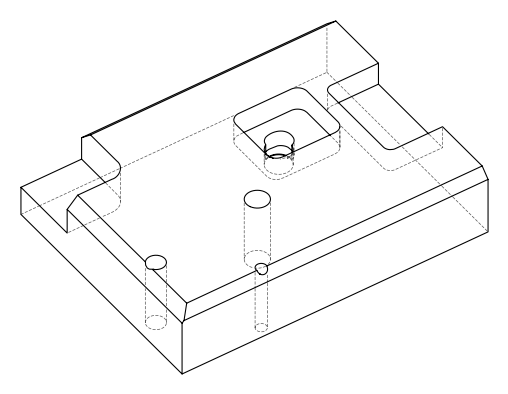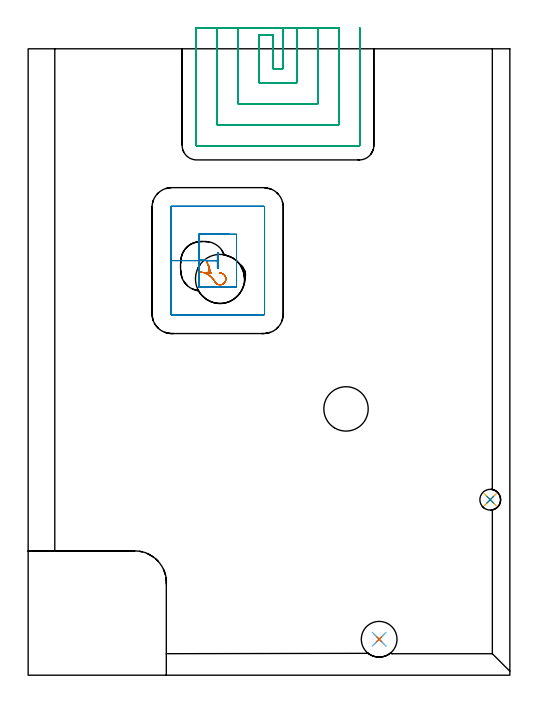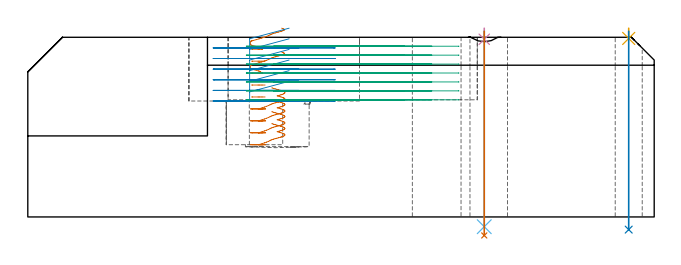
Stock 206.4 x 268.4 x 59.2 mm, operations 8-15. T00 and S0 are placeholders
(PLAN: 15 operations, 10 tool changes, 46.8 min)
(1 INDEXABLE_INSERT_DRILL_THROUGH_HOLE_FROM_SOLID | STEP1HOLE_2 | NXT0302_009 | 0.25 min | 16772 mm3)
(2 INDEXABLE_INSERT_DRILL_BLIND_HOLE_FROM_SOLID | STEP1POCKET | NXT0302_013 | 0.08 min | 12513 mm3)
(3 AREA_MILL | FG_CHAMFER_SURFACE | UGT0205_001 | 8.77 min | 14395 mm3)
(4 AREA_MILL_1 | FG_CHAMFER_SURFACE_1 | UGT0205_001 | 4.86 min | 6463 mm3)
(5 AREA_MILL_2 | FG_CHAMFER_SURFACE_2 | UGT0205_001 | 6.62 min | 7364 mm3)
(6 MILL_CORNER_NOTCH_RECTANGULAR | CORNER_NOTCH_RECTANGULAR | NXT0201_012 | Follow Part, ap 4, ae 75% | 7.28 min | 100453 mm3)
(7 MILL_CORNER_NOTCH_ROUND | CORNER_NOTCH_ROUND_CONCAVE | NXT0201_013 | Follow Part, ap 2.5, ae 75% | 1.71 min | 3898 mm3)
(8 MILL_OPEN_POCKET | POCKET_OPEN | NXT0201_012 | Follow Part, ap 4, ae 75% | 1.04 min | 2656 mm3)
(9 MILL_RECTANGULAR_POCKET | POCKET_RECTANGULAR_STRAIGHT | NXT0201_012 | Follow Part, ap 4, ae 75% | 4.23 min | 61319 mm3)
(10 MILL_SLOT | SLOT_PARTIAL_RECTANGULAR | NXT0201_011 | Follow Part, ap 3, ae 75% | 11.1 min | 80185 mm3)
(11 SPOT_DRILL | STEP1HOLE | NXT0321_9005460120000 | 0.03 min | 3 mm3)
(12 SPOT_DRILL_1 | STEP1HOLE_1 | NXT0321_9005460120000 | 0.03 min | 3 mm3)
(13 DRILL_THROUGH_HOLE_INTO_CENTER | STEP1HOLE | NXT0301_065 | 0.26 min | 4113 mm3)
(14 DRILL_TO_ENLARGE_THROUGH_HOLE | STEP1HOLE | UGT0301_283 | 0.27 min | 6757 mm3)
(15 DRILL_THROUGH_HOLE_INTO_CENTER_1 | STEP1HOLE_1 | UGT0301_205 | 0.26 min | 3641 mm3)
(TOOL NXT0302_009 | Index. Insert Drill 19mm [880-D1900L25-05] | D19 PA176 FL95 Z2)
(TOOL NXT0302_013 | Index. Insert Drill 21mm [880-D2100L25-05] | D21 PA176 FL105 Z2)
(TOOL UGT0205_001 | Chamfer Mill 20 x 3 x 45 deg. | D20 FL50 Z2)
(TOOL NXT0201_012 | ENDMILL 16mm [2P460-1600-NA 1630] | D16 FL38 Z6)
(TOOL NXT0201_013 | ENDMILL 10mm | D10 FL30 Z4)
(TOOL NXT0201_011 | ENDMILL 12mm [2P460-1200-NA 1630] | D12 FL38 Z6)
(TOOL NXT0321_9005460120000 | NC Spot Drill, 142deg, 12mm, Carbide, Uncoated | D12 PA142 FL30 Z2)
(TOOL NXT0301_065 | Carbide Drill 9.4mm [860.1-0940-075A1-MM 2214] | D9.4 PA140 FL98 Z2)
(TOOL UGT0301_283 | Twist Drill 15.3 mm | D15.3 PA118 FL120 Z2)
(TOOL UGT0301_205 | Twist Drill 8.9 mm | D8.9 PA118 FL78 Z2)
(OP 8 MILL_OPEN_POCKET)
G17 G21 G94 G90
T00 M6
G54
G17 G0 G90 X83.631 Y167.744 S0 M3
G43 Z69.2 H1
Z62.2
G94 G1 X84.018 Y168.069 Z62.065 F250.
X84.352 Y168.507 Z61.917
X84.582 Y169.008 Z61.769
X84.633 Y169.226 Z61.709
X84.582 Y169.008 Z61.649
X84.352 Y168.507 Z61.502
X84.018 Y168.069 Z61.354
X83.596 Y167.714 Z61.207
X83.4 Y167.607 Z61.147
X83.204 Y167.499 Z61.087
X82.648 Y167.33 Z60.931
X82.068 Y167.293 Z60.775
X81.495 Y167.391 Z60.62
X80.96 Y167.618 Z60.464
X80.491 Y167.961 Z60.308
X80.114 Y168.404 Z60.152
X80.007 Y168.6 Z60.092
X79.815 Y168.951 Z59.985
X79.255 Y169.749 Z59.724
X78.603 Y170.473 Z59.463
X77.867 Y171.113 Z59.202
X77.06 Y171.658 Z58.941
X76.192 Y172.102 Z58.679
X75.276 Y172.436 Z58.418
X74.327 Y172.657 Z58.157
X73.929 Y172.704 Z58.05
X73.82 Y172.717 Z58.02
X73.625 Y172.819 Z57.961
X73.478 Y172.984 Z57.902
X73.4 Y173.19 Z57.843
Y177.31 Z56.739
X73.491 Y177.536 Z56.674
X73.664 Y177.709 Z56.608
X73.89 Y177.8 Z56.543
X76.01 Z55.975
X76.25 Y177.7 Z55.905
X76.426 Y177.509 Z55.836
X76.601 Y177.03 Z55.699
X76.858 Y176.48 Z55.536
X77.156 Y175.951 Z55.374
X77.383 Y175.621 Z55.267
X77.168 Y175.474
X76.464 Y177.406
G3 X75.9 Y177.8 R0.6
G1 X74.
G3 X73.703 Y177.721 R0.6
G0 X78.197 Y172.656 Z51.333
G1 X77.168 Y175.474
X76.464 Y177.406
G3 X75.9 Y177.8 R0.6
G1 X74.
G3 X73.703 Y177.721 R0.6
G0 Z69.2
X83.631 Y167.744
Z54.333
G1 X84.018 Y168.069 Z54.198
X84.352 Y168.507 Z54.05
X84.582 Y169.008 Z53.903
X84.633 Y169.226 Z53.843
X84.582 Y169.008 Z53.783
X84.352 Y168.507 Z53.635
X84.018 Y168.069 Z53.488
X83.596 Y167.714 Z53.34
X83.4 Y167.607 Z53.28
X83.204 Y167.499 Z53.22
X82.648 Y167.33 Z53.064
X82.068 Y167.293 Z52.909
X81.495 Y167.391 Z52.753
X80.96 Y167.618 Z52.597
X80.491 Y167.961 Z52.441
X80.114 Y168.404 Z52.286
X80.007 Y168.6 Z52.226
X79.815 Y168.951 Z52.119
X79.255 Y169.749 Z51.857
X78.603 Y170.473 Z51.596
X77.867 Y171.113 Z51.335
X77.06 Y171.658 Z51.074
X76.192 Y172.102 Z50.813
X75.276 Y172.436 Z50.552
X74.327 Y172.657 Z50.29
X73.929 Y172.704 Z50.183
X73.82 Y172.717 Z50.154
X73.625 Y172.819 Z50.095
X73.478 Y172.984 Z50.036
X73.4 Y173.19 Z49.976
Y177.31 Z48.873
X73.491 Y177.536 Z48.807
X73.664 Y177.709 Z48.742
X73.89 Y177.8 Z48.676
X76.01 Z48.108
X76.25 Y177.7 Z48.039
X76.426 Y177.509 Z47.969
X76.601 Y177.03 Z47.832
X76.858 Y176.48 Z47.67
X77.156 Y175.951 Z47.507
X77.383 Y175.621 Z47.4
X77.168 Y175.474
X76.464 Y177.406
G3 X75.9 Y177.8 R0.6
G1 X74.
G3 X73.703 Y177.721 R0.6
G0 Z69.2
X78.197 Y172.656
Z43.467
G1 X77.168 Y175.474
X76.464 Y177.406
G3 X75.9 Y177.8 R0.6
G1 X74.
G3 X73.703 Y177.721 R0.6
G0 X78.197 Y172.656 Z39.533
G1 X77.168 Y175.474
X76.464 Y177.406
G3 X75.9 Y177.8 R0.6
G1 X74.
G3 X73.703 Y177.721 R0.6
G0 Z69.2
X80.442 Y168.02
Z42.533
G1 X80.491 Y167.961 Z42.513
X80.96 Y167.618 Z42.357
X81.495 Y167.391 Z42.201
X82.068 Y167.293 Z42.046
X82.648 Y167.33 Z41.89
X83.204 Y167.499 Z41.734
X83.4 Y167.607 Z41.674
X83.596 Y167.714 Z41.614
X84.039 Y168.091 Z41.459
X84.382 Y168.56 Z41.303
X84.609 Y169.095 Z41.147
X84.707 Y169.668 Z40.992
X84.67 Y170.248 Z40.836
X84.501 Y170.804 Z40.68
X84.393 Y171. Z40.62
X84.286 Y171.196 Z40.56
X83.893 Y171.653 Z40.399
X83.403 Y172.003 Z40.238
X82.844 Y172.226 Z40.076
X82.174 Y172.355 Z39.893
X82.844 Y172.226 Z39.71
X83.403 Y172.003 Z39.549
X83.893 Y171.653 Z39.388
X84.286 Y171.196 Z39.226
X84.393 Y171. Z39.166
X84.501 Y170.804 Z39.106
X84.67 Y170.248 Z38.951
X84.707 Y169.668 Z38.795
X84.609 Y169.095 Z38.639
X84.382 Y168.56 Z38.483
X84.039 Y168.091 Z38.328
X83.596 Y167.714 Z38.172
X83.4 Y167.607 Z38.112
X83.204 Y167.499 Z38.052
X82.648 Y167.33 Z37.896
X82.068 Y167.293 Z37.741
X81.495 Y167.391 Z37.585
X80.96 Y167.618 Z37.429
X80.491 Y167.961 Z37.274
X80.114 Y168.404 Z37.118
X80.007 Y168.6 Z37.058
X79.815 Y168.951 Z36.951
X79.284 Y169.712 Z36.702
X78.669 Y170.407 Z36.453
X77.977 Y171.027 Z36.205
X77.219 Y171.562 Z35.956
X76.404 Y172.005 Z35.707
X76.034 Y172.158 Z35.6
X76.15 Y172.441
X78.371 Y172.178 F500.
X76.464 Y177.406
G3 X75.9 Y177.8 R0.6
G1 X74.
G3 X73.4 Y177.2 R0.6
G1 Y173.3
G3 X73.929 Y172.704 R0.6
G1 X76.15 Y172.441
X77.143 Y172.324
X77.496 Y175.303 F250.
G0 Z69.2
X80.442 Y168.02
Z38.6
G1 X80.491 Y167.961 Z38.579
X80.96 Y167.618 Z38.424
X81.495 Y167.391 Z38.268
X82.068 Y167.293 Z38.112
X82.648 Y167.33 Z37.957
X83.204 Y167.499 Z37.801
X83.4 Y167.607 Z37.741
X83.596 Y167.714 Z37.681
X84.039 Y168.091 Z37.525
X84.382 Y168.56 Z37.37
X84.609 Y169.095 Z37.214
X84.707 Y169.668 Z37.058
X84.67 Y170.248 Z36.902
X84.501 Y170.804 Z36.747
X84.393 Y171. Z36.687
X84.286 Y171.196 Z36.627
X83.893 Y171.653 Z36.466
X83.403 Y172.003 Z36.304
X82.844 Y172.226 Z36.143
X82.174 Y172.355 Z35.96
X82.844 Y172.226 Z35.777
X83.403 Y172.003 Z35.616
X83.893 Y171.653 Z35.454
X84.286 Y171.196 Z35.293
X84.393 Y171. Z35.233
X84.501 Y170.804 Z35.173
X84.67 Y170.248 Z35.017
X84.707 Y169.668 Z34.862
X84.609 Y169.095 Z34.706
X84.382 Y168.56 Z34.55
X84.039 Y168.091 Z34.394
X83.596 Y167.714 Z34.239
X83.4 Y167.607 Z34.179
X83.204 Y167.499 Z34.119
X82.648 Y167.33 Z33.963
X82.068 Y167.293 Z33.807
X81.495 Y167.391 Z33.652
X80.96 Y167.618 Z33.496
X80.491 Y167.961 Z33.34
X80.114 Y168.404 Z33.185
X80.007 Y168.6 Z33.125
X79.815 Y168.951 Z33.017
X79.284 Y169.712 Z32.769
X78.669 Y170.407 Z32.52
X77.977 Y171.027 Z32.271
X77.219 Y171.562 Z32.023
X76.404 Y172.005 Z31.774
X76.034 Y172.158 Z31.667
X76.15 Y172.441
X78.371 Y172.178 F500.
X76.464 Y177.406
G3 X75.9 Y177.8 R0.6
G1 X74.
G3 X73.4 Y177.2 R0.6
G1 Y173.3
G3 X73.929 Y172.704 R0.6
G1 X76.15 Y172.441
X77.143 Y172.324
X77.496 Y175.303 F250.
G0 Z69.2
X80.442 Y168.02
Z34.667
G1 X80.491 Y167.961 Z34.646
X80.96 Y167.618 Z34.49
X81.495 Y167.391 Z34.335
X82.068 Y167.293 Z34.179
X82.648 Y167.33 Z34.023
X83.204 Y167.499 Z33.868
X83.4 Y167.607 Z33.808
X83.596 Y167.714 Z33.748
X84.039 Y168.091 Z33.592
X84.382 Y168.56 Z33.436
X84.609 Y169.095 Z33.281
X84.707 Y169.668 Z33.125
X84.67 Y170.248 Z32.969
X84.501 Y170.804 Z32.813
X84.393 Y171. Z32.753
X84.286 Y171.196 Z32.694
X83.893 Y171.653 Z32.532
X83.403 Y172.003 Z32.371
X82.844 Y172.226 Z32.21
X82.174 Y172.355 Z32.027
X82.844 Y172.226 Z31.844
X83.403 Y172.003 Z31.682
X83.893 Y171.653 Z31.521
X84.286 Y171.196 Z31.36
X84.393 Y171. Z31.3
X84.501 Y170.804 Z31.24
X84.67 Y170.248 Z31.084
X84.707 Y169.668 Z30.928
X84.609 Y169.095 Z30.773
X84.382 Y168.56 Z30.617
X84.039 Y168.091 Z30.461
X83.596 Y167.714 Z30.305
X83.4 Y167.607 Z30.245
X83.204 Y167.499 Z30.185
X82.648 Y167.33 Z30.03
X82.068 Y167.293 Z29.874
X81.495 Y167.391 Z29.718
X80.96 Y167.618 Z29.563
X80.491 Y167.961 Z29.407
X80.114 Y168.404 Z29.251
X80.007 Y168.6 Z29.191
X79.815 Y168.951 Z29.084
X79.284 Y169.712 Z28.835
X78.669 Y170.407 Z28.587
X77.977 Y171.027 Z28.338
X77.219 Y171.562 Z28.089
X76.404 Y172.005 Z27.841
X76.034 Y172.158 Z27.733
X76.15 Y172.441
X78.371 Y172.178 F500.
X76.464 Y177.406
G3 X75.9 Y177.8 R0.6
G1 X74.
G3 X73.4 Y177.2 R0.6
G1 Y173.3
G3 X73.929 Y172.704 R0.6
G1 X76.15 Y172.441
X77.143 Y172.324
X77.496 Y175.303 F250.
G0 Z69.2
X80.442 Y168.02
Z30.733
G1 X80.491 Y167.961 Z30.713
X80.96 Y167.618 Z30.557
X81.495 Y167.391 Z30.401
X82.068 Y167.293 Z30.246
X82.648 Y167.33 Z30.09
X83.204 Y167.499 Z29.934
X83.4 Y167.607 Z29.874
X83.596 Y167.714 Z29.814
X84.039 Y168.091 Z29.659
X84.382 Y168.56 Z29.503
X84.609 Y169.095 Z29.347
X84.707 Y169.668 Z29.192
X84.67 Y170.248 Z29.036
X84.501 Y170.804 Z28.88
X84.393 Y171. Z28.82
X84.286 Y171.196 Z28.76
X83.893 Y171.653 Z28.599
X83.403 Y172.003 Z28.438
X82.844 Y172.226 Z28.276
X82.174 Y172.355 Z28.093
X82.844 Y172.226 Z27.91
X83.403 Y172.003 Z27.749
X83.893 Y171.653 Z27.588
X84.286 Y171.196 Z27.426
X84.393 Y171. Z27.366
X84.501 Y170.804 Z27.306
X84.67 Y170.248 Z27.151
X84.707 Y169.668 Z26.995
X84.609 Y169.095 Z26.839
X84.382 Y168.56 Z26.684
X84.039 Y168.091 Z26.528
X83.596 Y167.714 Z26.372
X83.4 Y167.607 Z26.312
X83.204 Y167.499 Z26.252
X82.648 Y167.33 Z26.096
X82.068 Y167.293 Z25.941
X81.495 Y167.391 Z25.785
X80.96 Y167.618 Z25.629
X80.491 Y167.961 Z25.474
X80.114 Y168.404 Z25.318
X80.007 Y168.6 Z25.258
X79.815 Y168.951 Z25.151
X79.284 Y169.712 Z24.902
X78.669 Y170.407 Z24.653
X77.977 Y171.027 Z24.405
X77.219 Y171.562 Z24.156
X76.404 Y172.005 Z23.907
X76.034 Y172.158 Z23.8
X76.15 Y172.441
X78.371 Y172.178 F500.
X76.464 Y177.406
G3 X75.9 Y177.8 R0.6
G1 X74.
G3 X73.4 Y177.2 R0.6
G1 Y173.3
G3 X73.929 Y172.704 R0.6
G1 X76.15 Y172.441
X77.143 Y172.324
X77.496 Y175.303 F250.
G0 Z69.2
M5
M2
(OP 9 MILL_RECTANGULAR_POCKET)
G17 G21 G94 G90
T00 M6
G54
G17 G0 G90 X86.108 Y188.9 S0 M3
G43 Z69.2 H1
Z62.2
G94 G1 X73.1 Z58.714 F250.
Y177.65 Z55.7
X81.1
Y174.4 F500.
X81.3
Y180.9
X81.1
Y177.65
X76.297
G3 X75.904 Y177.809 R0.666
G2 X74.12 Y177.811 R28.959
G3 X73.892 Y177.791 R0.997
G1 X73.795 Y177.776
X73.707 Y177.733
X73.611 Y177.65
X73.1
Y166.4
X89.3
Y188.9
X73.1
Y177.65
X61.1
Y154.8
G3 X61.5 Y154.4 R0.4
G1 X100.9
G3 X101.3 Y154.8 R0.4
G1 Y200.5
G3 X100.9 Y200.9 R0.4
G1 X61.5
G3 X61.1 Y200.5 R0.4
G1 Y177.65
Y176.65
G0 X86.108 Y188.9 Z58.7
G1 X73.1 Z55.214 F250.
Y177.65 Z52.2
X81.1
Y174.4 F500.
X81.3
Y180.9
X81.1
Y177.65
X76.297
G3 X75.922 Y177.808 R0.666
G2 X75.149 Y177.796 R31.336
X74.12 Y177.811 R28.959
G3 X73.891 Y177.791 R0.996
G1 X73.795 Y177.776
X73.707 Y177.733
X73.611 Y177.65
X73.1
Y166.4
X89.3
Y188.9
X73.1
Y177.65
X61.1
Y154.8
G3 X61.5 Y154.4 R0.4
G1 X100.9
G3 X101.3 Y154.8 R0.4
G1 Y200.5
G3 X100.9 Y200.9 R0.4
G1 X61.5
G3 X61.1 Y200.5 R0.4
G1 Y177.65
Y176.65
G0 X86.108 Y188.9 Z55.2
G1 X73.1 Z51.714 F250.
Y177.65 Z48.7
X81.1
Y174.4 F500.
X81.3
Y180.9
X81.1
Y177.65
X76.296
G3 X75.921 Y177.808 R0.667
G2 X74.474 Y177.802 R31.336
X74.12 Y177.811 R29.997
G3 X73.783 Y177.762 R0.996
G1 X73.698 Y177.729
X73.618 Y177.65
X73.1
Y166.4
X89.3
Y188.9
X73.1
Y177.65
X61.1
Y154.8
G3 X61.5 Y154.4 R0.4
G1 X100.9
G3 X101.3 Y154.8 R0.4
G1 Y200.5
G3 X100.9 Y200.9 R0.4
G1 X61.5
G3 X61.1 Y200.5 R0.4
G1 Y177.65
Y176.65
G0 X86.108 Y188.9 Z51.7
G1 X73.1 Z48.214 F250.
Y177.65 Z45.2
X81.1
Y174.4 F500.
X81.3
Y180.9
X81.1
Y177.65
X76.296
X76.232 Y177.71
X76.151 Y177.745
G3 X75.913 Y177.808 R0.896
G2 X74.6 Y177.8 R30.77
X74.12 Y177.811 R29.997
G3 X73.698 Y177.729 R0.959
G1 X73.618 Y177.65
X73.1
Y166.4
X89.3
Y188.9
X73.1
Y177.65
X61.1
Y154.8
G3 X61.5 Y154.4 R0.4
G1 X100.9
G3 X101.3 Y154.8 R0.4
G1 Y200.5
G3 X100.9 Y200.9 R0.4
G1 X61.5
G3 X61.1 Y200.5 R0.4
G1 Y177.65
Y176.65
G0 X86.108 Y188.9 Z48.2
G1 X73.1 Z44.714 F250.
Y177.65 Z41.7
X81.1
Y174.4 F500.
X81.3
Y180.9
X81.1
Y177.65
X76.3
X76.259 Y177.696
X76.204 Y177.72
G3 X75.907 Y177.808 R0.96
G2 X74.6 Y177.8 R30.77
X74.12 Y177.811 R29.889
G1 X74.03 Y177.81
X73.951 Y177.811
X73.875 Y177.787
X73.702 Y177.73
X73.691 Y177.725
X73.614 Y177.65
X73.1
Y166.4
X89.3
Y188.9
X73.1
Y177.65
X61.1
Y154.8
G3 X61.5 Y154.4 R0.4
G1 X100.9
G3 X101.3 Y154.8 R0.4
G1 Y200.5
G3 X100.9 Y200.9 R0.4
G1 X61.5
G3 X61.1 Y200.5 R0.4
G1 Y177.65
Y176.65
G0 X86.108 Y188.9 Z44.7
G1 X73.1 Z41.214 F250.
Y177.65 Z38.2
X81.1
Y174.4 F500.
X81.3
Y180.9
X81.1
Y177.65
X76.299
X76.259 Y177.696
X76.204 Y177.72
X76.115 Y177.769
X76.016 Y177.788
X75.898 Y177.809
G2 X74.6 Y177.8 R29.889
X74.12 Y177.811 R29.788
G1 X74.001 Y177.809
X73.901 Y177.794
X73.695 Y177.727
X73.673 Y177.708
X73.615 Y177.65
X73.1
Y166.4
X89.3
Y188.9
X73.1
Y177.65
X61.1
Y154.8
G3 X61.5 Y154.4 R0.4
G1 X100.9
G3 X101.3 Y154.8 R0.4
G1 Y200.5
G3 X100.9 Y200.9 R0.4
G1 X61.5
G3 X61.1 Y200.5 R0.4
G1 Y177.65
Y176.65
G0 Z69.2
M5
M2
(OP 10 MILL_SLOT)
G17 G21 G94 G90
T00 M6
G54
G17 G0 G90 X109.1 Y277.4 S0 M3
G43 Z69.2 H1
Z56.257
G94 G1 Y274.4 F250.
Y259.8 F500.
X105.
Y274.4
X99.
Y253.8
X115.1
Y274.4
Y277.4 F250.
X90.
Y274.4
Y244.8 F500.
X124.1
Y274.4
Y277.4 F250.
X81.
Y274.4
Y235.8 F500.
X133.1
Y274.4
Y277.4 F250.
X72.
Y274.4
Y227. F500.
G3 X72.2 Y226.8 R0.2
G1 X141.9
G3 X142.1 Y227. R0.2
G1 Y274.4
Y277.4 F250.
G0 X109.1 Z53.314
G1 Y274.4
Y259.8 F500.
X105.
Y274.4
X99.
Y253.8
X115.1
Y274.4
Y277.4 F250.
X90.
Y274.4
Y244.8 F500.
X124.1
Y274.4
Y277.4 F250.
X81.
Y274.4
Y235.8 F500.
X133.1
Y274.4
Y277.4 F250.
X72.
Y274.4
Y227. F500.
G3 X72.2 Y226.8 R0.2
G1 X141.9
G3 X142.1 Y227. R0.2
G1 Y274.4
Y277.4 F250.
G0 X109.1 Z50.371
G1 Y274.4
Y259.8 F500.
X105.
Y274.4
X99.
Y253.8
X115.1
Y274.4
Y277.4 F250.
X90.
Y274.4
Y244.8 F500.
X124.1
Y274.4
Y277.4 F250.
X81.
Y274.4
Y235.8 F500.
X133.1
Y274.4
Y277.4 F250.
X72.
Y274.4
Y227. F500.
G3 X72.2 Y226.8 R0.2
G1 X141.9
G3 X142.1 Y227. R0.2
G1 Y274.4
Y277.4 F250.
G0 X109.1 Z47.429
G1 Y274.4
Y259.8 F500.
X105.
Y274.4
X99.
Y253.8
X115.1
Y274.4
Y277.4 F250.
X90.
Y274.4
Y244.8 F500.
X124.1
Y274.4
Y277.4 F250.
X81.
Y274.4
Y235.8 F500.
X133.1
Y274.4
Y277.4 F250.
X72.
Y274.4
Y227. F500.
G3 X72.2 Y226.8 R0.2
G1 X141.9
G3 X142.1 Y227. R0.2
G1 Y274.4
Y277.4 F250.
G0 X109.1 Z44.486
G1 Y274.4
Y259.8 F500.
X105.
Y274.4
X99.
Y253.8
X115.1
Y274.4
Y277.4 F250.
X90.
Y274.4
Y244.8 F500.
X124.1
Y274.4
Y277.4 F250.
X81.
Y274.4
Y235.8 F500.
X133.1
Y274.4
Y277.4 F250.
X72.
Y274.4
Y227. F500.
G3 X72.2 Y226.8 R0.2
G1 X141.9
G3 X142.1 Y227. R0.2
G1 Y274.4
Y277.4 F250.
G0 X109.1 Z41.543
G1 Y274.4
Y259.8 F500.
X105.
Y274.4
X99.
Y253.8
X115.1
Y274.4
Y277.4 F250.
X90.
Y274.4
Y244.8 F500.
X124.1
Y274.4
Y277.4 F250.
X81.
Y274.4
Y235.8 F500.
X133.1
Y274.4
Y277.4 F250.
X72.
Y274.4
Y227. F500.
G3 X72.2 Y226.8 R0.2
G1 X141.9
G3 X142.1 Y227. R0.2
G1 Y274.4
Y277.4 F250.
G0 X109.1 Z38.6
G1 Y274.4
Y259.8 F500.
X105.
Y274.4
X99.
Y253.8
X115.1
Y274.4
Y277.4 F250.
X90.
Y274.4
Y244.8 F500.
X124.1
Y274.4
Y277.4 F250.
X81.
Y274.4
Y235.8 F500.
X133.1
Y274.4
Y277.4 F250.
X72.
Y274.4
Y227. F500.
G3 X72.2 Y226.8 R0.2
G1 X141.9
G3 X142.1 Y227. R0.2
G1 Y274.4
Y277.4 F250.
G0 Z69.2
M5
M2
(OP 11 SPOT_DRILL)
G17 G21 G94 G90
T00 M6
G54
G17 G0 G90 X150.4 Y15.4 S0 M3
G43 Z69.2 H0
G94 G81 G98 Z58.541 F250. R62.2
G80
M5
M2
(OP 12 SPOT_DRILL_1)
G17 G21 G94 G90
T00 M6
G54
G17 G0 G90 X198. Y75.2 S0 M3
G43 Z69.2 H0
G94 G81 G98 Z58.817 F250. R62.2
G80
M5
M2
(OP 13 DRILL_THROUGH_HOLE_INTO_CENTER)
G17 G21 G94 G90
T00 M6
G54
G17 G0 G90 X150.4 Y15.4 S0 M3
G43 Z69.2 H1
G94 G73 G98 Z-3.211 F250. Q8.916 R61.2
G80
M5
M2
(OP 14 DRILL_TO_ENLARGE_THROUGH_HOLE)
G17 G21 G94 G90
T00 M6
G54
G17 G0 G90 X150.4 Y15.4 S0 M3
G43 Z69.2 H0
G94 G73 G98 Z-6.097 F250. Q13.059 R61.2
G80
M5
M2
(OP 15 DRILL_THROUGH_HOLE_INTO_CENTER_1)
G17 G21 G94 G90
T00 M6
G54
G17 G0 G90 X198. Y75.2 S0 M3
G43 Z69.2 H0
G94 G73 G98 Z-4.174 F250. Q7.922 R61.2
G80
M5
M2
